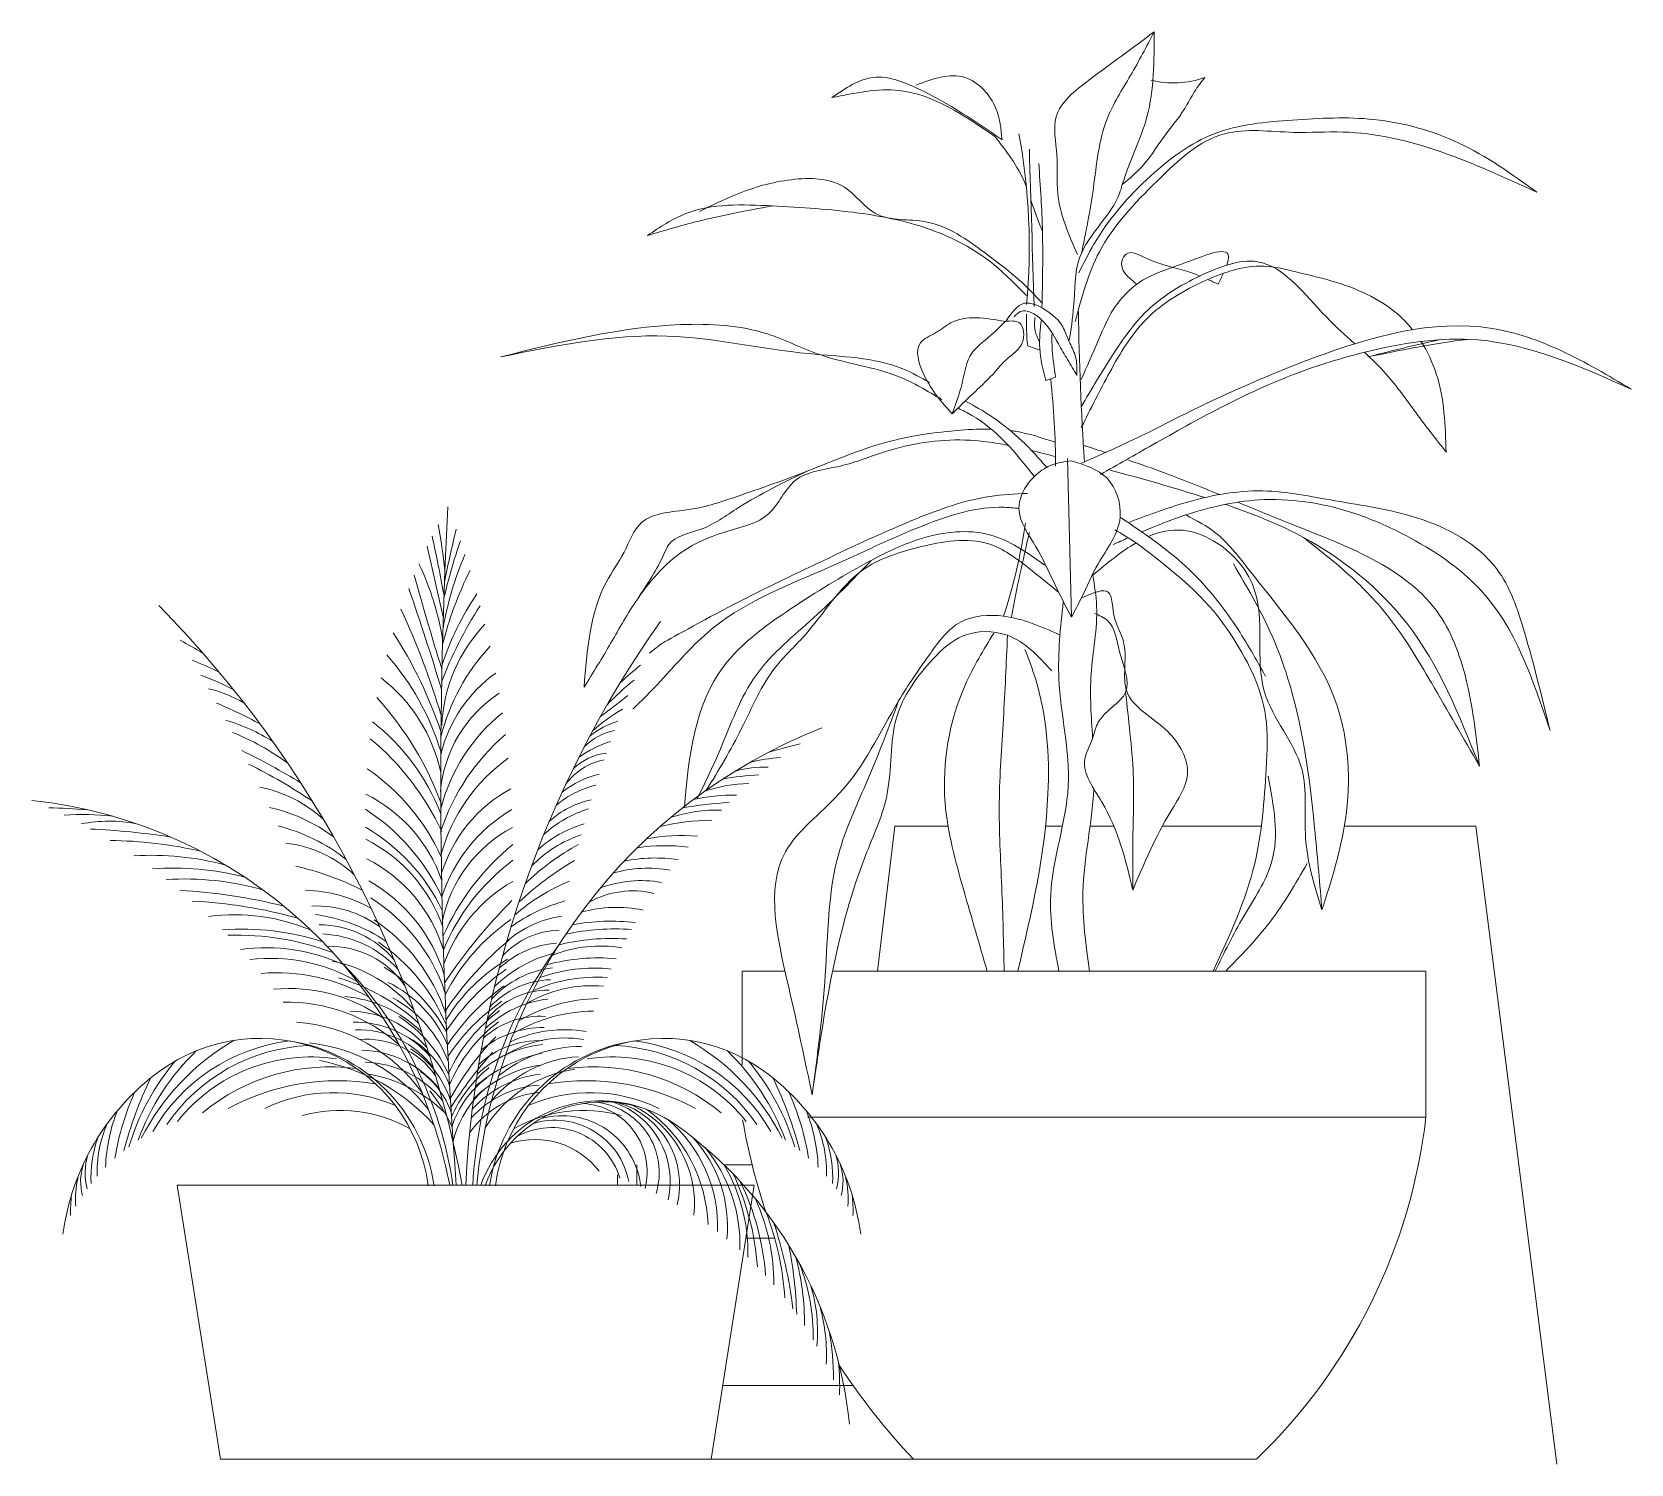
# Model space of a CAD drawing. Header units: millimetres. Extents: x 1206 to 12724, y 2853 to 4863.
# Drawn here: x 11442.24 to 11474.83, y 3407.64 to 3436.82 of the extents above.
import ezdxf

# ---------------------------------------------------------------- set-up
doc = ezdxf.new("R2010")
doc.units = ezdxf.units.MM
doc.layers.add('A-FURN', color=6, linetype='Continuous', lineweight=18)

msp = doc.modelspace()

# ---------------------------------------------------------------- linework, layer by layer
at = {"layer": 'A-FURN'}
for p, q in [((11462.536, 3430.424), (11462.784, 3430.336)), ((11462.903, 3429.722), (11463.104, 3429.789)), ((11463.349, 3428.128), (11463.427, 3424.895)), ((11457.589, 3417.682), (11456.716, 3417.682)), ((11456.716, 3417.682), (11456.716, 3415.773)), ((11470.651, 3417.682), (11458.558, 3417.682)), ((11470.651, 3414.706), (11470.651, 3417.682)), ((11458.05, 3414.706), (11470.651, 3414.706)), ((11454.572, 3413.738), (11454.572, 3413.324)), ((11456.919, 3413.738), (11456.342, 3413.738)), ((11454.172, 3413.531), (11454.172, 3413.324)), ((11456.318, 3409.238), (11458.976, 3409.238)), ((11458.976, 3409.238), (11456.318, 3409.238)), ((11456.081, 3407.738), (11460.206, 3407.738)), ((11460.206, 3407.738), (11467.195, 3407.738))]:
    msp.add_line(p, q, dxfattribs=at)
for points in [[(11459.474, 3417.682), (11459.827, 3420.638), (11460.912, 3420.638)], [(11462.898, 3420.638), (11463.243, 3420.638)], [(11463.806, 3420.638), (11464.291, 3420.638)], [(11465.279, 3420.638), (11467.298, 3420.638)], [(11468.99, 3420.638), (11471.672, 3420.638), (11473.323, 3407.638)], [(11456.792, 3412.238), (11457.38, 3412.238)]]:
    msp.add_lwpolyline(points, dxfattribs=at)
msp.add_lwpolyline([(11456.963, 3413.324), (11445.199, 3413.324), (11446.081, 3407.738), (11456.081, 3407.738)], close=True, dxfattribs=at)
for centre, radius, start, end in [((11556.776, 3421.546), 106.205, 176.9784, 184.44017), ((11435.016, 3424.049), 15.746, 6.5707, 10.0188), ((11483.105, 3418.959), 33.133, 166.5044, 168.4019), ((11546.048, 3447.459), 98.053, 192.43681, 193.30013), ((11385.515, 3412.983), 66.287, 10.747, 11.81076), ((11461.757, 3422.719), 11.412, 160.9084, 166.9992), ((11445.093, 3423.555), 5.589, 9.1782, 25.7351), ((11457.292, 3423.497), 6.776, 156.7503, 170.0256), ((11504.858, 3440.895), 56.88, 195.436, 197.4498), ((11457.996, 3422.462), 7.622, 153.6001, 165.7598), ((11397.396, 3407.251), 55.598, 16.9179, 19.144), ((11455.968, 3422.194), 5.639, 145.6999, 162.2657), ((11428.356, 3408.988), 23.065, 10.8355, 44.4388), ((11434.818, 3418.176), 16.453, 16.6653, 24.737), ((11457.96, 3420.827), 7.865, 146.8374, 159.5675), ((11453.817, 3422.534), 3.229, 136.5422, 177.2425), ((11472.911, 3412.208), 21.859, 144.794, 177.0744), ((11421.241, 3382.039), 48.723, 59.8345, 60.4594), ((11442.021, 3419.675), 9.03, 18.6663, 32.9104), ((11440.071, 3410.911), 14.191, 65.065, 67.4721), ((11445.591, 3420.661), 5.202, 16.7491, 41.7814), ((11454.683, 3421.427), 4.235, 137.1537, 165.9378), ((11443.998, 3419.069), 4.942, 61.5506, 70.0467), ((11453.37, 3421.417), 2.879, 125.6491, 166.3131), ((11458.746, 3418.767), 6.585, 128.5153, 133.2613), ((11445.173, 3420.736), 2.785, 60.1234, 76.1316), ((11447.351, 3421.047), 3.293, 12.0224, 52.5156), ((11457.655, 3419.646), 5.061, 128.3442, 136.8355), ((11441.634, 3412.881), 11.156, 61.9222, 66.9342), ((11444.372, 3418.81), 6.617, 19.9492, 42.2518), ((11453.234, 3421.108), 2.679, 123.2219, 174.9724), ((8648.737, 7035.582), 4573.865, 307.82759, 307.836426), ((11445.08, 3419.036), 3.92, 58.2589, 73.4705), ((11446.416, 3419.266), 4.462, 21.3184, 51.6653), ((11454.111, 3420.101), 3.647, 128.7029, 165.9262), ((11454.743, 3421.041), 1.827, 107.8301, 128.1362), ((11456.19, 3419.736), 3.803, 120.1915, 131.3751), ((11444.499, 3417.933), 4.963, 53.4747, 68.4111), ((11445.729, 3418.287), 5.355, 24.7491, 50.4904), ((11454.782, 3419.142), 4.435, 130.6893, 161.5285), ((11462.399, 3412.258), 11.145, 111.3448, 174.5246), ((11454.34, 3421.433), 1.177, 101.1772, 135.6864), ((11439.971, 3408.791), 14.903, 58.6829, 63.9473), ((11454.097, 3420.94), 1.197, 97.1744, 133.4453), ((11454.704, 3420.221), 2.245, 107.4527, 125.8629), ((11461.639, 3407.142), 15.628, 103.8552, 106.3333), ((11441.22, 3411.078), 12.114, 56.2181, 63.3367), ((11446.567, 3418.174), 4.416, 24.572, 55.4014), ((11454.023, 3419.116), 3.571, 125.5648, 164.5202), ((11454.147, 3420.749), 1.265, 101.2029, 144.0738), ((11457.146, 3419.736), 2.104, 87.3144, 105.6626), ((11457.833, 3417.93), 4.122, 94.7132, 103.4065), ((11446.349, 3418.768), 2.719, 47.714, 78.5883), ((11454.215, 3419.525), 2.008, 103.9448, 129.8502), ((11454.254, 3419.8), 1.95, 103.3627, 128.1755), ((11456.878, 3418.646), 2.858, 90.4818, 108.9351), ((11457.306, 3416.297), 5.391, 92.6307, 100.5966), ((11441.202, 3411.491), 9.727, 10.847, 83.868), ((11447.665, 3418.511), 3.102, 19.4357, 63.581), ((11453.418, 3418.798), 2.963, 118.6164, 162.7545), ((11454.036, 3419.357), 1.862, 102.3361, 132.2396), ((11457.219, 3410.241), 10.907, 94.0538, 99.0623), ((11456.489, 3417.879), 3.389, 88.1582, 103.1407), ((11442.426, 3409.322), 11.689, 85.3897, 89.2221), ((11443.266, 3415.341), 5.534, 83.5642, 93.8324), ((11446.323, 3417.645), 3.459, 53.3502, 77.3054), ((11446.683, 3417.359), 4.322, 25.0997, 56.9888), ((11453.638, 3418.224), 3.192, 120.3944, 162.3058), ((11454.336, 3418.643), 2.468, 107.7333, 132.3459), ((11456.126, 3416.096), 4.662, 90.3905, 103.4575), ((11456.206, 3417.948), 3.018, 88.3675, 108.3946), ((11443.82, 3417.848), 2.892, 79.0404, 101.4546), ((11442.752, 3405.406), 15.188, 81.2268, 87.4203), ((11446.376, 3417.093), 3.656, 51.6732, 76.0509), ((11447.01, 3417.178), 3.994, 25.8895, 59.4704), ((11453.333, 3418.152), 2.781, 117.7753, 168.3646), ((11454.229, 3418.09), 2.502, 108.5468, 136.2559), ((11454.137, 3418.426), 2.346, 105.9266, 132.6964), ((11455.506, 3416.507), 3.94, 85.6433, 100.8817), ((11443.772, 3411.907), 8.438, 76.9688, 89.5791), ((11447.151, 3417.892), 2.414, 46.5931, 83.7799), ((11447.599, 3417.519), 3.198, 19.533, 63.0867), ((11455.279, 3416.325), 5.099, 129.3889, 156.0956), ((11455.751, 3415.917), 4.953, 118.599, 134.3092), ((11455.14, 3416.398), 3.842, 82.8706, 98.3803), ((11444.671, 3414.185), 5.859, 75.0383, 93.4534), ((11445.144, 3414.138), 5.646, 75.3401, 94.5624), ((11446.198, 3413.792), 6.197, 63.4186, 76.7769), ((11447.68, 3417.219), 3.08, 16.9254, 63.2237), ((11454.592, 3416.508), 4.276, 126.5601, 158.0189), ((11456.481, 3414.512), 6.291, 120.4228, 133.3384), ((11454.796, 3417.238), 2.543, 79.7387, 106.2558), ((11454.947, 3416.801), 3.188, 81.6109, 101.527), ((11445.343, 3413.69), 5.872, 74.1432, 93.5717), ((11447.471, 3416.633), 3.32, 17.1232, 60.488), ((11453.625, 3416.765), 3.173, 120.0033, 160.3506), ((11454.786, 3415.695), 4.14, 112.6137, 130.8335), ((11454.656, 3417.138), 2.39, 80.0244, 110.3132), ((11444.676, 3408.264), 11.078, 75.9064, 87.0079), ((11447.71, 3416.333), 3.003, 61.3686, 87.9429), ((11447.217, 3416.106), 3.626, 18.4009, 57.8277), ((11454.486, 3417.505), 1.815, 76.2726, 119.7048), ((11445.005, 3409.227), 9.898, 74.4226, 87.1076), ((11446.37, 3414.833), 4, 67.075, 97.5158), ((11448.028, 3416.806), 2.206, 53.9075, 92.0889), ((11447.57, 3415.459), 3.405, 56.2544, 82.4697), ((11459.74, 3411.404), 10.913, 135.0029, 146.4007), ((11453.39, 3416.545), 2.287, 98.8097, 130.0758), ((11454.045, 3415.739), 3.503, 105.5881, 125.6457), ((11454.158, 3416.324), 2.659, 78.2887, 105.7263), ((11446.507, 3413.125), 5.416, 72.1555, 94.0755), ((11448.092, 3416.629), 1.999, 39.9869, 89.8789), ((11447.106, 3415.604), 3.771, 18.7998, 55.9954), ((11454.434, 3415.261), 4.242, 124.9965, 152.8273), ((11453.02, 3416.919), 1.599, 91.3148, 138.005), ((11454.124, 3413.882), 4.662, 85.8331, 102.41), ((11454.035, 3414.683), 4.019, 82.7416, 101.2339), ((11446.422, 3412.88), 5.536, 69.3369, 91.9499), ((11447.012, 3414.4), 3.761, 65.1072, 97.833), ((11448.062, 3416.221), 2.222, 42.3179, 87.2886), ((11448.343, 3416.386), 1.797, 33.6194, 92.5516), ((11447.159, 3415.107), 3.823, 22.6461, 55.9135), ((11456.448, 3412.97), 6.978, 129.9335, 145.8495), ((11460.319, 3412.821), 9.108, 143.6622, 176.8585), ((11453.079, 3416.333), 1.927, 94.3233, 133.0113), ((11453.835, 3415.476), 2.719, 80.9762, 111.1513), ((11454.046, 3413.956), 4.393, 85.9631, 104.0282), ((11447.09, 3414.341), 3.603, 60.361, 96.5529), ((11447.758, 3414.986), 2.966, 40.307, 78.1066), ((11453.812, 3414.768), 3.675, 120.8132, 148.4063), ((11453.54, 3415.46), 2.672, 103.9017, 134.4173), ((11453.789, 3413.905), 4.048, 84.9077, 105.0419), ((11447.234, 3413.889), 3.763, 60.0485, 94.8965), ((11447.346, 3413.624), 4.085, 47.2167, 73.7477), ((11442.831, 3412.157), 8.074, 8.234, 44.4511), ((11447.576, 3414.712), 3.563, 28.9379, 58.8457), ((11454.583, 3413.908), 4.66, 125.0553, 146.6169), ((11452.858, 3415.752), 1.757, 91.5358, 136.9912), ((11453.101, 3415.742), 2.027, 97.1516, 137.3382), ((11453.745, 3414.384), 3.176, 86.0059, 114.0208), ((11453.697, 3414.467), 3.278, 83.8795, 109.6919), ((11447.476, 3413.965), 3.364, 55.0938, 95.3136), ((11448.381, 3415.178), 2.536, 23.531, 63.7948), ((11454.696, 3413.509), 4.8, 126.1666, 146.2142), ((11452.756, 3415.692), 1.602, 89.1566, 140.3582), ((11453.649, 3414.815), 2.572, 84.6614, 121.0875), ((11447.451, 3413.644), 3.406, 48.176, 91.5721), ((11448.393, 3414.619), 2.556, 45.5457, 84.9321), ((11448.718, 3414.827), 2.037, 39.5241, 90.0252), ((11448.404, 3414.961), 2.483, 20.8231, 61.3972), ((11454.168, 3413.667), 4.134, 124.6392, 146.5363), ((11453.773, 3414.183), 3.357, 126.5891, 154.7583), ((11453.002, 3414.943), 2.185, 96.5046, 134.1607), ((11453.739, 3413.499), 3.371, 90.9273, 119.8365), ((11453.832, 3413.837), 3.287, 90.8527, 120.5044), ((11447.389, 3413.214), 3.437, 35.3226, 85.9304), ((11448.81, 3414.593), 2.053, 41.708, 90.6362), ((11448.252, 3414.464), 2.722, 23.9756, 57.4663), ((11453.594, 3414.181), 3.08, 126.8143, 157.3755), ((11452.652, 3414.587), 1.945, 89.0854, 130.1935), ((11452.586, 3415.07), 1.693, 85.8224, 132.5003), ((11448.797, 3412.067), 4.86, 120.0612, 152.9263), ((11447.958, 3412.53), 3.762, 97.2899, 149.9269), ((11446.886, 3412.85), 3.463, 7.6339, 126.3384), ((11446.962, 3412.784), 3.516, 8.6151, 81.515), ((11447.502, 3412.665), 3.576, 37.8995, 83.7022), ((11448.874, 3414.554), 1.935, 37.1336, 91.1005), ((11449.049, 3414.574), 1.721, 34.4772, 95.0499), ((11449.031, 3414.733), 1.826, 19.4998, 62.9988), ((11455.969, 3412.229), 5.935, 136.0967, 151.2118), ((11452.568, 3414.493), 1.773, 87.1983, 133.573), ((11455.042, 3412.784), 3.516, 98.485, 171.3849), ((11455.118, 3412.85), 3.463, 53.6616, 172.3661), ((11453.107, 3414.047), 2.274, 80.4947, 122.3831), ((11453.103, 3413.842), 2.647, 80.5688, 114.8153), ((11454.046, 3412.53), 3.762, 30.0731, 82.7101), ((11453.206, 3412.067), 4.86, 27.0737, 59.9388), ((11448.95, 3412.573), 4.841, 133.8526, 159.9025), ((11448.051, 3412.465), 3.708, 92.6994, 145.6707), ((11447.931, 3412.456), 3.479, 81.4676, 141.5036), ((11448.893, 3413.962), 2.114, 38.5831, 88.1299), ((11448.874, 3414.43), 1.995, 18.0597, 56.9541), ((11457.376, 3410.812), 7.761, 137.7658, 148.2086), ((11453.328, 3412.926), 3.165, 102.72, 130.366), ((11452.879, 3413.916), 2.284, 95.8114, 133.2372), ((11453.53, 3413.453), 2.491, 93.5095, 140.5683), ((11453.433, 3413.48), 2.667, 89.8927, 129.1068), ((11454.073, 3412.456), 3.479, 38.4964, 98.5324), ((11453.953, 3412.465), 3.708, 34.3293, 87.3006), ((11453.053, 3412.573), 4.841, 20.0975, 46.1474), ((11447.747, 3411.679), 4.917, 126.3384, 172.5203), ((11448.974, 3412.651), 4.976, 139.9143, 163.039), ((11448.326, 3411.625), 4.109, 82.6517, 129.4784), ((11447.353, 3411.798), 4.129, 41.6797, 79.6055), ((11448.961, 3413.697), 2.133, 39.3511, 88.0169), ((11448.604, 3412.66), 2.965, 45.4765, 80.2709), ((11449.159, 3414.235), 1.722, 19.1708, 54.3967), ((11453.244, 3413.631), 2.681, 128.8563, 156.2026), ((11452.864, 3413.364), 2.234, 96.9065, 137.5603), ((11452.949, 3413.387), 2.405, 98.1088, 135.212), ((11453.67, 3413.135), 2.575, 98.0803, 148.2729), ((11453.678, 3411.625), 4.109, 50.5216, 97.3483), ((11453.03, 3412.651), 4.976, 16.961, 40.0857), ((11454.256, 3411.679), 4.917, 7.4797, 53.6616), ((11449.198, 3413.025), 5.333, 155.6715, 170.8437), ((11452.699, 3411.71), 8.892, 154.7672, 164.9096), ((11448.476, 3410.762), 4.688, 80.598, 118.5059), ((11447.882, 3413.204), 3.199, 23.9577, 39.5604), ((11452.659, 3413.937), 1.944, 126.138, 162.658), ((11452.869, 3413.708), 2.107, 132.1473, 166.0508), ((11452.717, 3413.31), 2.055, 93.8103, 137.7998), ((11453.528, 3410.762), 4.688, 61.4941, 99.402), ((11449.305, 3411.71), 8.892, 15.0904, 25.2328), ((11452.805, 3413.025), 5.333, 9.1563, 24.3285), ((11448.387, 3412.01), 3.197, 66.9757, 115.9761), ((11452.768, 3413.248), 1.973, 95.7462, 144.4936), ((11453.83, 3412.449), 2.591, 68.5755, 160.5661), ((11453.891, 3412.465), 2.555, 54.3686, 160.7385), ((11453.617, 3412.01), 3.197, 64.0239, 113.0243), ((11453.389, 3413.598), 1.391, 345.7054, 86.3258), ((11453.583, 3413.577), 1.442, 342.7328, 84.9496), ((11453.546, 3413.398), 1.704, 347.2547, 71.2665), ((11453.689, 3413.323), 1.752, 346.6566, 73.4467), ((11453.507, 3412.935), 2.238, 354.2737, 64.3609), ((11446.113, 3413.576), 2.545, 157.0574, 181.644), ((11447.247, 3413.552), 3.51, 158.4568, 177.7644), ((11448.526, 3411.988), 2.858, 60.1615, 105.7175), ((11453.478, 3411.988), 2.858, 74.2825, 119.8385), ((11452.896, 3413.108), 1.536, 10.7772, 106.712), ((11453.038, 3413.115), 1.622, 6.2874, 104.933), ((11453.004, 3412.419), 3.017, 1.8555, 54.0426), ((11453.365, 3412.477), 2.851, 357.9301, 49.9344), ((11454.757, 3413.552), 3.51, 2.2356, 21.5432), ((11455.89, 3413.576), 2.545, 358.356, 22.9426), ((11445.803, 3413.478), 2.361, 160.1705, 183.0368), ((11452.489, 3412.595), 1.657, 37.5216, 107.4302), ((11452.835, 3413.043), 1.452, 16.8501, 119.5408), ((11450.404, 3407.6), 8.541, 5.6893, 54.3686), ((11453.73, 3412.476), 2.687, 354.6003, 42.4393), ((11456.201, 3413.478), 2.361, 356.9632, 19.8295), ((11444.541, 3413.569), 1.217, 162.1828, 195.2628), ((11453.578, 3412.115), 3.092, 357.8686, 39.6059), ((11457.463, 3413.569), 1.217, 344.7372, 17.8172), ((11444.281, 3413.395), 1.049, 161.5683, 195.6886), ((11453.345, 3411.96), 3.488, 358.1816, 30.4988), ((11457.723, 3413.395), 1.049, 344.3114, 18.4317), ((11444.787, 3413.051), 1.659, 165.3596, 185.3763), ((11451.727, 3411.285), 5.312, 4.0371, 25.2235), ((11451.916, 3411.084), 5.293, 4.3111, 25.8847), ((11457.217, 3413.051), 1.659, 354.6237, 14.6404), ((11445.599, 3412.796), 2.572, 172.6432, 182.1523), ((11453.111, 3411.292), 4.252, 0.0032, 24.3049), ((11456.404, 3412.796), 2.572, 357.8477, 7.3568), ((11451.836, 3410.688), 5.757, 3.3492, 21.1576), ((11448.887, 3409.74), 8.927, 6.8357, 18.4055), ((11448.987, 3410.381), 8.846, 2.0327, 11.1773), ((11453.028, 3410.537), 4.957, 359.1258, 15.5054), ((11454.067, 3410.232), 4.098, 359.1097, 21.2125), ((11455.023, 3410.34), 3.229, 354.6583, 16.7359), ((11454.586, 3409.851), 3.848, 357.3535, 15.0268), ((11453.321, 3409.398), 5.255, 359.529, 10.4251), ((11453.689, 3409.218), 5.014, 358.0884, 5.6927)]:
    msp.add_arc(centre, radius, start, end, dxfattribs=at)
for centre, major_axis, start_param, end_param in [((11465.505, 3437.666), (-1.33, 1.33), 2.108436, 2.704877), ((11449.916, 3432.449), (-8.946, 8.946), 3.8338, 4.109865), ((11871.651, 3445.615), (289.372, 289.372), 2.38351, 2.391359), ((11466.727, 3430.893), (2.982, 2.982), 2.313892, 2.467435), ((11513.698, 3431.597), (35.446, 35.446), 2.365565, 2.426782), ((11445.42, 3427.872), (12.505, 12.505), 5.503444, 5.604512), ((11450.285, 3428.684), (-8.732, 8.732), 3.616988, 3.774813), ((11500.065, 3417.69), (27.255, 27.255), 2.122323, 2.167879), ((11469.935, 3416.968), (9.483, 9.483), 2.529879, 2.673882), ((11459.272, 3416.009), (8.099, 8.099), 4.690951, 5.383738), ((11469.935, 3416.968), (9.483, 9.483), 2.932956, 3.115268)]:
    msp.add_ellipse(centre, major_axis=major_axis, ratio=1, start_param=start_param, end_param=end_param, dxfattribs=at)
for points, knots in [([(11465.111, 3436.824), (11464.888, 3436.659), (11464.444, 3436.329), (11463.754, 3435.825), (11462.965, 3435.216), (11463.177, 3434.306), (11463.081, 3433.353), (11463.369, 3432.697), (11463.55, 3432.286)], [0, 0, 0, 0, 44.401014, 88.802027, 142.765348, 184.77499, 226.784631, 297.370749, 297.370749, 297.370749, 297.370749]), ([(11463.377, 3430.519), (11463.415, 3430.753), (11463.507, 3431.314), (11463.476, 3432.194), (11464.002, 3432.894), (11464.364, 3433.355), (11464.576, 3434.128), (11465.116, 3435.149), (11465.112, 3436.236), (11465.111, 3436.824)], [0, 0, 0, 0, 38.439823, 92.246142, 135.877324, 175.500045, 185.557877, 264.705587, 358.032111, 358.032111, 358.032111, 358.032111]), ([(11465.111, 3436.824), (11464.956, 3436.526), (11464.648, 3435.931), (11464.006, 3434.953), (11463.904, 3433.65), (11463.719, 3432.734), (11463.628, 3432.286)], [0, 0, 0, 0, 54.230342, 108.460684, 185.828701, 259.914124, 259.914124, 259.914124, 259.914124]), ([(11458.544, 3435.486), (11458.82, 3435.676), (11459.371, 3436.056), (11460.682, 3435.54), (11461.474, 3434.996), (11462.012, 3434.627)], [0, 0, 0, 0, 50.716861, 101.504655, 208.933143, 208.933143, 208.933143, 208.933143]), ([(11460.261, 3435.742), (11460.604, 3435.868), (11461.254, 3436.108), (11461.947, 3435.357), (11461.993, 3434.843), (11462.012, 3434.627)], [0, 0, 0, 0, 54.056637, 102.422741, 137.253761, 137.253761, 137.253761, 137.253761]), ([(11464.464, 3433.713), (11464.604, 3433.83), (11464.934, 3434.105), (11465.283, 3434.686), (11465.695, 3435.156), (11465.918, 3435.604), (11466.074, 3435.804), (11466.148, 3435.898)], [0, 0, 0, 0, 29.301877, 68.783518, 108.26516, 129.773298, 149.094788, 149.094788, 149.094788, 149.094788]), ([(11461.867, 3434.694), (11461.237, 3435.125), (11460.206, 3435.83), (11459.01, 3435.582), (11458.544, 3435.486)], [0, 0, 0, 0, 116.469567, 190.680617, 190.680617, 190.680617, 190.680617]), ([(11472.915, 3433.557), (11472.402, 3433.925), (11471.401, 3434.644), (11469.638, 3435.129), (11467.953, 3435.039), (11466.305, 3434.898), (11464.934, 3433.872), (11464.042, 3432.851), (11463.676, 3432.111), (11463.578, 3431.913)], [0, 0, 0, 0, 101.378696, 197.891079, 287.293092, 374.394412, 457.932428, 555.49656, 591.056369, 591.056369, 591.056369, 591.056369]), ([(11463.505, 3430.926), (11463.637, 3431.417), (11463.932, 3432.521), (11465.103, 3433.739), (11466.398, 3434.957), (11467.828, 3434.736), (11470.004, 3434.891), (11471.617, 3434.152), (11472.915, 3433.557)], [0, 0, 0, 0, 80.643661, 181.286395, 271.336381, 346.951261, 401.046303, 623.955499, 623.955499, 623.955499, 623.955499]), ([(11462.51, 3433.661), (11462.499, 3433.692), (11462.352, 3434.069), (11462.099, 3434.395), (11461.867, 3434.694)], [17.283834, 17.283834, 17.283834, 17.283834, 19.044228, 39.154424, 39.154424, 39.154424, 39.154424]), ([(11462.76, 3434.142), (11462.794, 3433.679), (11462.86, 3432.705), (11462.837, 3431.729), (11462.825, 3431.216)], [3.12103, 3.12103, 3.12103, 3.12103, 28.045677, 55.646402, 55.646402, 55.646402, 55.646402]), ([(11462.825, 3431.305), (11462.723, 3431.415), (11462.371, 3431.792), (11461.602, 3432.37), (11460.624, 3433.086), (11459.418, 3432.923), (11458.805, 3433.85), (11457.664, 3433.865), (11456.691, 3433.582), (11456.094, 3433.288), (11455.847, 3433.167)], [0, 0, 0, 0, 24.186773, 83.035732, 156.307009, 212.235893, 256.946965, 315.750026, 378.47801, 422.77248, 422.77248, 422.77248, 422.77248]), ([(11462.513, 3431.45), (11462.267, 3431.701), (11461.688, 3432.291), (11460.5, 3432.884), (11458.976, 3433.185), (11457.348, 3433.283), (11455.79, 3433.346), (11455.041, 3432.846), (11454.788, 3432.676)], [0, 0, 0, 0, 56.466982, 132.952274, 209.810846, 305.230183, 400.102782, 448.476329, 448.476329, 448.476329, 448.476329]), ([(11457.324, 3433.278), (11456.812, 3433.183), (11455.957, 3433.024), (11455.123, 3432.776), (11454.788, 3432.676)], [0, 0, 0, 0, 83.959812, 140.374172, 140.374172, 140.374172, 140.374172]), ([(11462.837, 3432.754), (11462.759, 3432.954), (11462.676, 3433.168), (11462.604, 3433.386), (11462.599, 3433.401)], [0, 0, 0, 0, 11.516944, 12.361781, 12.361781, 12.361781, 12.361781]), ([(11463.628, 3429.744), (11463.744, 3430.008), (11463.972, 3430.523), (11464.279, 3431.267), (11464.91, 3431.852), (11465.604, 3432.04), (11466.687, 3432.511), (11466.627, 3432.172), (11466.592, 3432.073)], [0, 0, 0, 0, 15.494515, 30.343084, 43.219419, 58.59635, 75.994338, 81.382464, 81.382464, 81.382464, 81.382464]), ([(11469.202, 3430.471), (11469.01, 3430.642), (11468.36, 3431.222), (11467.484, 3432.444), (11465.981, 3431.861), (11464.953, 3431.243), (11464.235, 3430.221), (11463.834, 3429.538), (11463.628, 3429.187)], [52.253983, 52.253983, 52.253983, 52.253983, 66.21373, 98.510479, 120.144711, 143.109902, 163.913748, 185.900107, 185.900107, 185.900107, 185.900107]), ([(11466.044, 3431.85), (11465.963, 3431.884), (11465.612, 3432.017), (11465.144, 3432.079), (11464.584, 3432.414), (11464.357, 3432.016), (11464.582, 3431.828), (11464.754, 3431.684)], [7.182475, 7.182475, 7.182475, 7.182475, 11.923087, 27.767644, 35.436412, 38.48928, 48.47527, 48.47527, 48.47527, 48.47527]), ([(11463.628, 3428.763), (11463.816, 3429.14), (11464.196, 3429.902), (11464.9, 3431.082), (11466.065, 3431.765), (11467.173, 3432.145), (11468.074, 3431.914), (11469.044, 3431.692), (11469.886, 3431.301), (11470.306, 3430.848), (11470.38, 3430.756)], [0, 0, 0, 0, 22.720035, 46.019821, 72.313546, 93.947778, 106.442977, 121.43264, 148.009322, 154.329831, 154.329831, 154.329831, 154.329831]), ([(11463.539, 3429.822), (11463.541, 3429.96), (11463.544, 3430.207), (11463.366, 3430.514), (11463.25, 3430.885), (11462.933, 3431.163), (11462.41, 3431.407), (11462.202, 3431.095), (11462.09, 3430.926)], [0, 0, 0, 0, 21.67487, 39.007498, 56.340127, 83.07213, 106.981961, 135.410819, 135.410819, 135.410819, 135.410819]), ([(11460.785, 3429.332), (11460.498, 3429.505), (11459.737, 3429.964), (11458.439, 3430.107), (11457.069, 3430.829), (11454.788, 3430.952), (11453.007, 3430.505), (11451.8, 3430.202)], [0, 0, 0, 0, 53.682399, 142.406353, 205.301981, 300.649136, 501.198183, 501.198183, 501.198183, 501.198183]), ([(11462.078, 3430.926), (11461.677, 3430.993), (11461.144, 3431.083), (11460.675, 3430.676), (11460.187, 3430.49), (11460.437, 3429.657), (11460.786, 3429.273), (11460.997, 3429.042)], [0, 0, 0, 0, 60.026994, 79.747288, 99.467582, 134.453294, 187.741941, 187.741941, 187.741941, 187.741941]), ([(11460.997, 3429.042), (11461.133, 3429.177), (11461.406, 3429.447), (11461.803, 3429.801), (11462.102, 3430.187), (11462.49, 3430.416), (11462.454, 3430.959), (11462.189, 3430.936), (11462.078, 3430.926)], [0, 0, 0, 0, 30.974183, 61.948366, 85.722301, 109.496236, 131.303574, 147.007077, 147.007077, 147.007077, 147.007077]), ([(11462.078, 3430.926), (11461.969, 3430.816), (11461.75, 3430.595), (11461.3, 3430.272), (11461.22, 3429.647), (11461.071, 3429.244), (11460.997, 3429.042)], [0, 0, 0, 0, 25.251733, 50.503465, 85.511036, 120.518606, 120.518606, 120.518606, 120.518606]), ([(11463.539, 3429.822), (11463.476, 3429.93), (11463.351, 3430.145), (11463.116, 3430.536), (11462.914, 3430.935), (11462.456, 3431.221), (11462.3, 3431.064), (11462.257, 3431.021)], [0, 0, 0, 0, 20.169284, 40.338567, 72.632839, 97.144877, 106.328014, 106.328014, 106.328014, 106.328014]), ([(11462.781, 3430.514), (11462.751, 3430.565), (11462.664, 3430.714), (11462.674, 3430.889), (11462.68, 3431.004)], [0, 0, 0, 0, 9.391486, 27.431441, 27.431441, 27.431441, 27.431441]), ([(11462.903, 3429.722), (11462.848, 3429.94), (11462.745, 3430.348), (11462.792, 3430.766), (11462.814, 3430.96)], [0, 0, 0, 0, 36.009999, 67.261879, 67.261879, 67.261879, 67.261879]), ([(11463.639, 3428.039), (11464.103, 3428.244), (11464.785, 3428.545), (11465.928, 3429.143), (11467.039, 3429.657), (11469.072, 3430.486), (11471.303, 3431.122), (11473.482, 3430.35), (11474.37, 3429.82), (11474.832, 3429.544)], [0, 0, 0, 0, 81.884064, 120.255929, 208.30069, 278.828132, 477.685367, 557.757834, 644.76611, 644.76611, 644.76611, 644.76611]), ([(11451.8, 3430.202), (11452.933, 3430.433), (11455.031, 3430.861), (11457.729, 3430.211), (11459.612, 3430.199), (11460.36, 3429.778), (11460.54, 3429.678)], [0, 0, 0, 0, 183.819477, 340.401085, 444.959585, 477.965039, 477.965039, 477.965039, 477.965039]), ([(11463.104, 3429.789), (11463.077, 3429.971), (11463.033, 3430.259), (11463.028, 3430.551), (11463.026, 3430.659)], [0, 0, 0, 0, 29.619588, 47.02993, 47.02993, 47.02993, 47.02993]), ([(11464.018, 3427.805), (11464.371, 3428.006), (11465.184, 3428.468), (11466.496, 3429.208), (11467.928, 3429.871), (11469.665, 3430.404), (11472.055, 3430.788), (11473.809, 3430.002), (11474.832, 3429.544)], [0, 0, 0, 0, 65.56493, 151.088084, 243.201276, 319.20792, 445.364965, 621.830259, 621.830259, 621.830259, 621.830259]), ([(11471.064, 3428.262), (11470.857, 3428.525), (11470.444, 3429.051), (11469.934, 3429.786), (11469.551, 3430.154), (11469.397, 3430.295)], [0, 0, 0, 0, 18.041341, 36.082683, 47.485096, 47.485096, 47.485096, 47.485096]), ([(11470.553, 3430.515), (11470.685, 3430.309), (11471.021, 3429.588), (11471.046, 3428.803), (11471.064, 3428.262)], [159.588619, 159.588619, 159.588619, 159.588619, 172.537673, 201.363356, 201.363356, 201.363356, 201.363356]), ([(11461.265, 3429.299), (11461.328, 3429.266), (11461.826, 3429.007), (11462.398, 3428.553), (11462.821, 3428.067), (11462.922, 3427.95)], [0, 0, 0, 0, 3.847077, 30.211447, 38.507143, 38.507143, 38.507143, 38.507143]), ([(11462.672, 3427.766), (11462.292, 3428.242), (11461.842, 3428.797), (11461.214, 3429.107), (11461.12, 3429.154)], [0.870519, 0.870519, 0.870519, 0.870519, 32.810974, 38.446575, 38.446575, 38.446575, 38.446575]), ([(11461.793, 3428.729), (11461.588, 3428.734), (11460.849, 3428.697), (11459.573, 3428.514), (11458.108, 3427.879), (11456.774, 3427.411), (11455.681, 3427.041), (11454.626, 3427.03), (11454.334, 3426.194), (11453.629, 3425.232), (11453.552, 3424.229), (11453.494, 3423.468)], [23.926304, 23.926304, 23.926304, 23.926304, 34.945629, 63.32097, 92.93313, 120.580191, 138.726541, 156.87289, 169.426774, 181.980658, 221.442031, 221.442031, 221.442031, 221.442031]), ([(11463.093, 3428.462), (11462.826, 3428.551), (11462.525, 3428.65), (11462.215, 3428.697), (11462.18, 3428.701)], [0, 0, 0, 0, 15.041609, 16.959326, 16.959326, 16.959326, 16.959326]), ([(11453.494, 3423.468), (11453.679, 3423.768), (11454.049, 3424.368), (11454.616, 3425.4), (11455.405, 3426.282), (11456.409, 3426.671), (11457.339, 3426.871), (11457.714, 3427.853), (11458.75, 3427.929), (11459.824, 3428.385), (11461.013, 3428.572), (11461.845, 3428.457), (11462.138, 3428.399)], [0, 0, 0, 0, 18.933568, 37.867136, 63.747631, 79.832717, 95.917803, 111.566445, 128.896766, 146.227086, 175.529645, 191.547784, 191.547784, 191.547784, 191.547784]), ([(11463.427, 3428.083), (11463.288, 3428.066), (11462.786, 3428.002), (11462.112, 3427.165), (11462.733, 3426.348), (11463.056, 3425.614), (11463.304, 3425.135), (11463.427, 3424.895)], [0, 0, 0, 0, 22.712992, 81.873114, 127.807414, 171.14262, 214.477825, 214.477825, 214.477825, 214.477825]), ([(11463.427, 3424.895), (11463.496, 3425.025), (11463.686, 3425.385), (11463.974, 3426.077), (11464.574, 3426.819), (11464.245, 3427.833), (11463.697, 3428.001), (11463.427, 3428.083)], [0, 0, 0, 0, 23.614402, 65.742778, 122.10766, 167.075649, 210.545639, 210.545639, 210.545639, 210.545639]), ([(11464.588, 3428.097), (11464.835, 3428.014), (11465.462, 3427.794), (11466.071, 3427.549), (11466.444, 3427.396)], [17.020618, 17.020618, 17.020618, 17.020618, 31.054146, 52.91629, 52.91629, 52.91629, 52.91629]), ([(11458.065, 3427.883), (11457.577, 3427.65), (11456.81, 3427.283), (11455.965, 3426.649), (11455.274, 3426.543), (11455.015, 3425.92), (11454.782, 3425.569), (11454.587, 3425.274)], [0, 0, 0, 0, 86.559228, 136.195218, 173.164488, 184.21685, 241.717772, 241.717772, 241.717772, 241.717772]), ([(11462.53, 3427.42), (11462.274, 3427.408), (11461.493, 3427.371), (11460.093, 3426.862), (11458.352, 3426.046), (11456.399, 3425.11), (11455.058, 3424.348), (11455.058, 3424.348), (11454.828, 3424.162)], [0, 0, 0, 0, 41.232269, 125.885444, 237.066917, 352.719154, 475.594701, 484.699873, 484.699873, 484.699873, 484.699873]), ([(11464.609, 3426.835), (11464.966, 3426.969), (11465.839, 3427.298), (11467.275, 3427.578), (11468.873, 3427.235), (11470.542, 3427.017), (11472.161, 3426.15), (11472.747, 3424.373), (11473.02, 3423.253), (11473.182, 3422.587)], [0, 0, 0, 0, 61.671712, 150.944776, 230.877748, 322.19215, 426.054559, 502.08429, 613.705255, 613.705255, 613.705255, 613.705255]), ([(11473.182, 3422.587), (11472.83, 3423.634), (11472.268, 3425.303), (11470.478, 3426.48), (11468.999, 3427.14), (11467.439, 3427.411), (11465.959, 3427.081), (11465.155, 3426.76), (11464.86, 3426.635)], [0, 0, 0, 0, 57.333411, 91.418011, 111.035351, 144.837718, 174.177111, 191.410834, 191.410834, 191.410834, 191.410834]), ([(11454.489, 3423.026), (11454.489, 3423.026), (11454.488, 3423.025), (11454.91, 3423.418), (11456.35, 3425.059), (11458.36, 3425.814), (11460.245, 3426.751), (11461.598, 3427.186), (11462.257, 3427.123), (11462.357, 3427.113)], [215.574968, 215.574968, 215.574968, 215.574968, 290.402097, 417.215543, 498.25109, 638.87143, 753.037099, 843.432232, 859.676616, 859.676616, 859.676616, 859.676616]), ([(11468.533, 3418.931), (11468.727, 3419.538), (11469.159, 3420.887), (11469.021, 3423.55), (11467.492, 3425.258), (11466.474, 3426.608), (11465.972, 3426.869), (11465.757, 3426.98)], [0, 0, 0, 0, 102.887317, 228.654244, 407.720824, 459.543599, 498.027882, 498.027882, 498.027882, 498.027882]), ([(11471.744, 3421.863), (11471.336, 3422.89), (11470.585, 3424.778), (11468.536, 3426.431), (11467.155, 3426.99), (11466.612, 3427.18), (11466.565, 3427.196)], [0, 0, 0, 0, 58.586688, 107.727302, 136.037018, 138.694726, 138.694726, 138.694726, 138.694726]), ([(11466.819, 3427.24), (11467.143, 3427.106), (11468.607, 3426.497), (11470.787, 3425.74), (11471.567, 3423.484), (11471.682, 3422.428), (11471.744, 3421.863)], [60.242632, 60.242632, 60.242632, 60.242632, 79.149468, 144.662826, 171.403058, 202.149114, 202.149114, 202.149114, 202.149114]), ([(11462.881, 3425.954), (11462.522, 3426.212), (11461.776, 3426.748), (11460.424, 3426.59), (11459.141, 3425.971), (11457.777, 3425.134), (11455.839, 3423.785), (11455.624, 3422.078), (11455.541, 3421.018)], [0, 0, 0, 0, 69.291558, 143.810012, 204.001706, 299.800871, 404.97216, 565.729669, 565.729669, 565.729669, 565.729669]), ([(11467.385, 3423.691), (11467.193, 3424.034), (11466.74, 3424.841), (11465.792, 3426.01), (11464.884, 3426.622), (11464.42, 3426.935)], [0, 0, 0, 0, 63.489527, 149.530447, 239.530447, 239.530447, 239.530447, 239.530447]), ([(11468.533, 3418.931), (11468.382, 3419.414), (11468.09, 3420.347), (11468.332, 3421.971), (11466.976, 3423.403), (11467.519, 3425.309), (11466.533, 3426.416), (11465.658, 3426.737), (11465.223, 3426.642), (11464.994, 3426.541)], [0, 0, 0, 0, 27.073234, 52.312093, 83.440215, 122.047987, 144.587729, 156.225598, 169.940168, 169.940168, 169.940168, 169.940168]), ([(11455.977, 3421.357), (11456.236, 3421.77), (11456.728, 3422.6), (11457.217, 3423.781), (11458.23, 3424.699), (11458.912, 3425.898), (11460.362, 3426.367), (11461.637, 3426.59), (11462.523, 3425.936), (11462.962, 3425.572), (11463.16, 3425.408)], [46.242149, 46.242149, 46.242149, 46.242149, 125.125537, 201.934911, 248.007137, 344.697002, 411.437395, 488.321724, 539.462705, 581.256485, 581.256485, 581.256485, 581.256485]), ([(11466.315, 3417.682), (11466.648, 3418.402), (11467.256, 3419.715), (11467.383, 3421.512), (11467.468, 3423.153), (11466.735, 3424.568), (11465.985, 3425.478), (11464.746, 3426.414)], [0, 0, 0, 0, 42.230321, 77.084302, 96.285344, 129.611009, 159.244099, 159.244099, 159.244099, 159.244099]), ([(11471.744, 3421.863), (11471.419, 3422.428), (11470.819, 3423.469), (11469.999, 3424.854), (11469.066, 3425.811), (11468.453, 3426.289), (11468.154, 3426.523)], [0, 0, 0, 0, 105.381592, 194.248459, 258.541616, 319.733527, 319.733527, 319.733527, 319.733527]), ([(11459.347, 3426.054), (11458.968, 3425.659), (11458.208, 3424.867), (11456.862, 3423.801), (11456.364, 3422.36), (11455.959, 3421.519), (11455.798, 3421.196)], [0, 0, 0, 0, 88.883576, 177.767151, 270.079935, 328.456787, 328.456787, 328.456787, 328.456787]), ([(11468.533, 3418.931), (11468.489, 3419.449), (11468.364, 3420.91), (11468.134, 3422.835), (11467.497, 3424.675), (11466.995, 3425.527), (11466.727, 3425.982)], [0, 0, 0, 0, 84.040122, 236.880519, 311.365753, 396.338337, 396.338337, 396.338337, 396.338337]), ([(11463.858, 3422.432), (11463.831, 3422.866), (11463.766, 3423.764), (11464.006, 3424.871), (11463.897, 3425.542), (11463.862, 3425.753)], [85.534985, 85.534985, 85.534985, 85.534985, 108.917661, 133.798175, 145.283819, 145.283819, 145.283819, 145.283819]), ([(11463.628, 3425.285), (11463.858, 3425.389), (11464.265, 3425.572), (11464.25, 3424.845), (11464.633, 3424.305), (11464.331, 3423.204), (11465.422, 3422.714), (11465.966, 3421.723), (11465.238, 3420.658), (11464.905, 3419.872), (11464.676, 3419.332)], [0, 0, 0, 0, 30.594117, 54.024866, 89.506129, 141.193265, 204.410034, 255.95419, 300.000075, 396.607529, 396.607529, 396.607529, 396.607529]), ([(11463.171, 3417.682), (11463.075, 3418.203), (11462.842, 3419.467), (11463.598, 3421.433), (11463.067, 3423.433), (11463.203, 3424.687), (11463.26, 3425.207)], [0, 0, 0, 0, 84.480767, 204.822281, 323.461566, 407.598597, 407.598597, 407.598597, 407.598597]), ([(11463.182, 3424.538), (11462.817, 3424.702), (11462.181, 3424.987), (11461.097, 3424.911), (11460.483, 3424.073), (11459.684, 3422.911), (11458.985, 3421.363), (11457.025, 3419.973), (11457.66, 3417.453), (11457.993, 3415.873), (11458.143, 3415.163)], [0, 0, 0, 0, 64.510464, 112.367752, 159.892903, 222.629496, 343.795332, 430.411728, 578.655446, 699.63842, 699.63842, 699.63842, 699.63842]), ([(11464.676, 3419.332), (11464.534, 3419.939), (11464.325, 3420.832), (11463.545, 3421.847), (11463.868, 3422.385), (11463.974, 3422.933), (11464.767, 3423.296), (11464.372, 3424.135), (11464.312, 3424.799), (11463.994, 3424.932), (11463.896, 3424.973)], [0, 0, 0, 0, 103.041157, 151.733661, 178.492585, 196.331868, 240.930074, 285.817934, 322.476903, 338.853716, 338.853716, 338.853716, 338.853716]), ([(11458.143, 3415.163), (11458.387, 3416.847), (11458.692, 3418.947), (11459.812, 3421.364), (11459.672, 3422.848), (11460.431, 3423.912), (11461.209, 3424.629), (11462.276, 3424.629), (11462.756, 3424.1), (11463.026, 3423.802)], [0, 0, 0, 0, 273.073177, 340.436372, 424.457798, 500.714469, 542.23603, 590.839734, 653.153135, 653.153135, 653.153135, 653.153135]), ([(11461.711, 3417.682), (11461.55, 3418.231), (11461.218, 3419.362), (11460.681, 3421.298), (11461.003, 3423.193), (11461.636, 3424.231), (11461.844, 3424.572)], [0, 0, 0, 0, 92.47205, 190.615618, 322.10326, 386.557895, 386.557895, 386.557895, 386.557895]), ([(11462.123, 3424.527), (11462.098, 3423.958), (11462.049, 3422.821), (11461.918, 3421.113), (11462.016, 3419.399), (11462.043, 3418.254), (11462.056, 3417.682)], [0, 0, 0, 0, 91.910228, 183.820456, 276.259896, 368.699335, 368.699335, 368.699335, 368.699335]), ([(11462.335, 3417.682), (11462.614, 3418.874), (11463.073, 3420.837), (11462.911, 3423.108), (11462.555, 3424.042), (11462.48, 3424.237)], [0, 0, 0, 0, 197.181034, 324.530945, 358.312597, 358.312597, 358.312597, 358.312597]), ([(11464.531, 3423.368), (11464.562, 3423.091), (11464.623, 3422.531), (11464.713, 3421.578), (11464.674, 3420.508), (11464.675, 3419.724), (11464.676, 3419.332)], [0, 0, 0, 0, 44.956979, 90.997939, 154.29865, 217.599361, 217.599361, 217.599361, 217.599361]), ([(11459.905, 3423.189), (11459.708, 3422.665), (11459.316, 3421.617), (11458.464, 3419.844), (11458.464, 3417.596), (11458.25, 3415.974), (11458.143, 3415.163)], [0, 0, 0, 0, 90.528946, 181.057891, 313.542796, 446.027701, 446.027701, 446.027701, 446.027701]), ([(11466.359, 3417.682), (11466.539, 3418.054), (11466.899, 3418.799), (11467.746, 3420.016), (11467.55, 3421.051), (11467.435, 3421.656)], [0, 0, 0, 0, 67.222764, 134.445528, 229.02597, 229.02597, 229.02597, 229.02597]), ([(11463.795, 3417.682), (11463.722, 3418.218), (11463.551, 3419.458), (11463.848, 3420.692), (11463.882, 3421.396)], [0, 0, 0, 0, 28.899827, 66.935998, 66.935998, 66.935998, 66.935998]), ([(11466.571, 3417.682), (11466.887, 3418.005), (11467.533, 3418.667), (11467.996, 3419.469), (11468.232, 3419.878)], [0, 0, 0, 0, 72.64957, 148.717171, 148.717171, 148.717171, 148.717171])]:
    msp.add_open_spline(points, degree=3, knots=knots, dxfattribs=at)
for points in [[(11466.522, 3431.905), (11466.489, 3431.834), (11466.452, 3431.759), (11466.415, 3431.684)], [(11466.415, 3431.684), (11466.346, 3431.716), (11466.277, 3431.748), (11466.208, 3431.779)], [(11469.47, 3430.202), (11470.149, 3430.34), (11470.828, 3430.479), (11471.505, 3430.559)], [(11470.923, 3430.55), (11470.437, 3430.445), (11469.953, 3430.323), (11469.47, 3430.202)], [(11462.615, 3428.294), (11462.775, 3428.255), (11462.934, 3428.214), (11463.093, 3428.173)], [(11463.684, 3428.396), (11463.835, 3428.346), (11463.987, 3428.297), (11464.138, 3428.247)], [(11466.147, 3427.335), (11465.51, 3427.54), (11464.865, 3427.717), (11464.219, 3427.894)], [(11464.746, 3426.414), (11464.602, 3426.504), (11464.455, 3426.591), (11464.308, 3426.679)], [(11464.746, 3426.414), (11464.447, 3426.239), (11464.154, 3425.996), (11463.862, 3425.753)], [(11464.582, 3426.514), (11464.48, 3426.469), (11464.377, 3426.423), (11464.275, 3426.378)]]:
    msp.add_open_spline(points, degree=3, dxfattribs=at)

doc.saveas('drawing.dxf')
